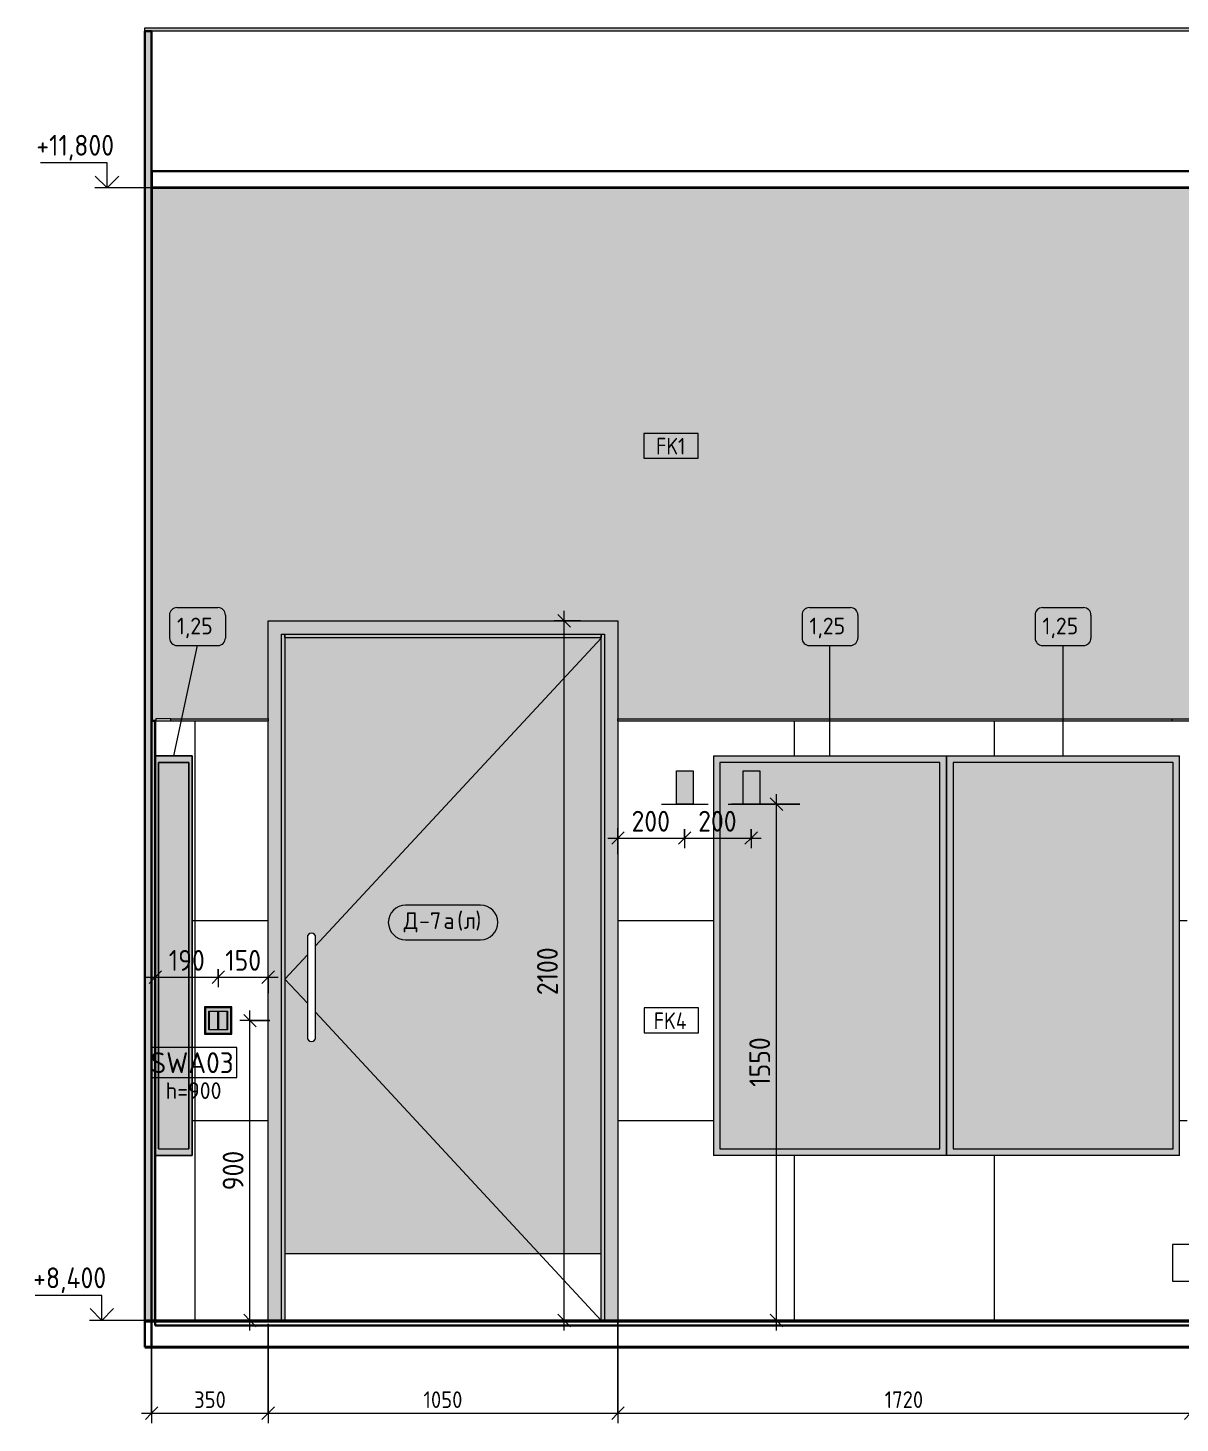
# Model space of a CAD drawing. Header units: millimetres. Extents: x 88919 to 135993, y -1987 to 12871.
# Drawn here: x 124142 to 127601, y 8092 to 12280 of the extents above; entities that cross this region are included whole.
import ezdxf

# ---------------------------------------------------------------- set-up
doc = ezdxf.new("R2010")
doc.units = ezdxf.units.MM
for name, color, linetype, lineweight in [('A-ANNO-DIMS', 7, 'Continuous', 9), ('A-ANNO-DIMS-25', 7, 'Continuous', 9), ('A-DOOR', 7, 'Continuous', 9), ('A-DOOR-FRAM-1', 7, 'Continuous', 9), ('A-DOOR-IDEN', 7, 'Continuous', 9), ('A-FLOR', 7, 'Continuous', 9), ('A-WALL-IDEN', 7, 'Continuous', 9), ('A-WALL-PATT', 7, 'Continuous', 9), ('E-ELEC-FIXT-IDEN', 7, 'Continuous', 9), ('G-ANNO-DIMS', 7, 'Continuous', 9), ('G-ANNO-DIMS-1', 7, 'Continuous', 20), ('I-FURN-IDEN', 7, 'Continuous', 9), ('I-WALL', 7, 'Continuous', 9), ('P-SANR-FIXT-IDEN', 7, 'Continuous', 9), ('Q-SPCQ', 7, 'Continuous', 9), ('Ограждение', 7, 'Continuous', 9), ('Поручни', 7, 'Continuous', 9), ('Электрические приборы', 7, 'Continuous', 9)]:
    doc.layers.add(name, color=color, linetype=linetype, lineweight=lineweight)
for name, color, linetype, lineweight, true_color in [('A-CLNG-FNSH-1', 7, 'Continuous', 30, 0x3c3c3c), ('A-FLOR-1', 7, 'Continuous', 9, 0x787878), ('A-FLOR-FNSH-1', 7, 'Continuous', 30, 0x3c3c3c), ('A-FLOR-FNSH-2', 7, 'Continuous', 40, 0x3c3c3c), ('A-WALL-4', 7, 'Continuous', 30, 0x3c3c3c), ('A-WALL-FNSH-2', 7, 'Continuous', 30, 0x3c3c3c), ('I-FURN-11', 7, 'Continuous', 9, 0x949494), ('I-FURN-14', 7, 'Continuous', 9, 0x606060), ('I-FURN-8', 7, 'Continuous', 9, 0xc0c0c0), ('I-WALL-1', 7, 'Continuous', 9, 0x787878), ('Q-SPCQ-1', 9, 'Continuous', 9, 0x808080), ('Q-SPCQ-2', 7, 'Continuous', 9, 0x7f7f7f), ('Q-SPCQ-3', 7, 'Continuous', 9, 0x676767)]:
    doc.layers.add(name, color=color, linetype=linetype, lineweight=lineweight, true_color=true_color)
doc.layers.add('I-FURN-12', color=7, linetype='Continuous', lineweight=9, true_color=0x303030, transparency=0.7)
doc.styles.add('GOST Common_5', font='GOST_Common.ttf', dxfattribs={"width": 0.9, "height": 50})
doc.styles.add('GOST Common_6', font='GOST_Common.ttf', dxfattribs={"height": 50})
doc.styles.add('GOST Common_7', font='GOST_Common.ttf', dxfattribs={"height": 62.5})
doc.styles.add('ISOCPEUR_2', font='isocpeur.ttf', dxfattribs={"width": 0.9, "height": 62.5})
doc.styles.add('ISOCPEUR_3', font='isocpeur.ttf', dxfattribs={"width": 0.9, "height": 50})
doc.dimstyles.new('ISO-2_0_0_9К_Средний_округл2', dxfattribs={"dimscale": 304.8, "dimtxt": 49.799059, "dimasz": 0.123031, "dimexe": 0.098425, "dimexo": 0, "dimgap": 0, "dimtad": 1, "dimdec": 0, "dimrnd": 10, "dimzin": 0, "dimdsep": 46, "dimtxsty": 'ISOCPEUR_3', "dimblk1": 'OBLIQUE', "dimblk2": 'OBLIQUE', "dimsah": 1, "dimcen": 0.09, "dimdle": 0.098425, "dimazin": 0, "dimtfac": 1, "dimtdec": 4, "dimtix": 1, "dimtmove": 0, "dimatfit": 3, "dimfxl": 1, "dimtvp": 1, "dimtolj": 1, "dimtzin": 0, "dimarcsym": 2})
doc.dimstyles.new('ISO-2_5_0_9К_БОЛЬШОЙ_1', dxfattribs={"dimscale": 304.8, "dimtxt": 62.248823, "dimasz": 0.123031, "dimexe": 0.098425, "dimexo": 0.246063, "dimgap": 0, "dimtad": 1, "dimdec": 0, "dimrnd": 10, "dimzin": 0, "dimdsep": 46, "dimtxsty": 'ISOCPEUR_2', "dimblk1": 'OBLIQUE', "dimblk2": 'OBLIQUE', "dimsah": 1, "dimcen": 0.09, "dimdle": 0.098425, "dimazin": 0, "dimtfac": 1, "dimtdec": 4, "dimtix": 1, "dimtmove": 0, "dimatfit": 3, "dimfxl": 1, "dimtvp": 1, "dimtolj": 1, "dimtzin": 0, "dimarcsym": 2})
pattern_1 = [(0, (225573.802, 0), (30.48, 7.62), [2.515, -20.345, 2.515, -20.345, -121.92]), (0, (225573.802, 0), (30.48, 7.62), [-45.72, 2.515, -43.205, 2.515, -20.345, -53.34]), (0, (225573.802, 0), (30.48, 7.62), [-114.3, 2.515, -12.725, 2.515, -35.585]), (120, (225585.232, 3.81), (-21.8391136, 22.5864543), [2.515, -20.345, 2.515, -20.345, -121.92]), (120, (225585.232, 3.81), (-21.8391136, 22.5864543), [-45.72, 2.515, -43.205, 2.515, -20.345, -53.34]), (120, (225585.232, 3.81), (-21.8391136, 22.5864543), [-114.3, 2.515, -12.725, 2.515, -35.585]), (240, (225589.042, 19.05), (-8.6408864, -30.2064543), [2.515, -20.345, 2.515, -20.345, -121.92]), (240, (225589.042, 19.05), (-8.6408864, -30.2064543), [-45.72, 2.515, -43.205, 2.515, -20.345, -53.34]), (240, (225589.042, 19.05), (-8.6408864, -30.2064543), [-114.3, 2.515, -12.725, 2.515, -35.585])]

# ---------------------------------------------------------------- blocks, each defined once
blk = doc.blocks.new('110_Дверь_СКБ_1Ст_Внутренняя1 - Д-7а_л__950x2100h_Туалет-32220591-Развертка 3_27-3')
at = {"layer": 'A-DOOR'}
h = blk.add_hatch(color=256, dxfattribs=at)
h.paths.add_polyline_path([(-100660, 8600), (-99710, 8600), (-99710, 10450), (-100660, 10450), (-100660, 8814.8)])
h.paths.add_polyline_path([(-100580, 9237.5), (-100583.2, 9237.9), (-100586.3, 9239.2), (-100588.8, 9241.2), (-100590.8, 9243.7), (-100592.1, 9246.8), (-100592.5, 9250), (-100592.5, 9550), (-100592.1, 9553.2), (-100590.8, 9556.2), (-100588.8, 9558.8), (-100586.3, 9560.8), (-100583.2, 9562.1), (-100580, 9562.5), (-100576.8, 9562.1), (-100573.8, 9560.8), (-100571.2, 9558.8), (-100569.2, 9556.2), (-100567.8, 9552.7), (-100567.5, 9550), (-100567.5, 9250), (-100567.9, 9246.8), (-100569.2, 9243.7), (-100571.2, 9241.2), (-100573.8, 9239.2), (-100576.8, 9237.9)])
at = {"layer": 'A-DOOR-FRAM-1'}
for points in [[(-99660, 8400), (-99660, 10500), (-100710, 10500), (-100710, 8400), (-100670, 8400), (-100670, 10460), (-99700, 10460), (-99700, 8400)], [(-100670, 8400), (-100660, 8400), (-100660, 10460), (-100670, 10460), (-100670, 8600)], [(-99814, 10450), (-99710, 10450), (-99710, 10460), (-100660, 10460), (-100660, 10450), (-99831, 10450)], [(-99700, 8400), (-99700, 10460), (-99710, 10460), (-99710, 8400)]]:
    blk.add_hatch(color=256, dxfattribs=at).paths.add_polyline_path(points)
at = {"layer": 'A-DOOR'}
for p, q in [((-99710, 10448.5), (-100567.5, 9524.7)), ((-100592.5, 9550), (-100592.5, 9250)), ((-100567.5, 9250), (-100567.5, 9550)), ((-100592.5, 9497.7), (-100660, 9425)), ((-100660, 9425), (-100592.5, 9352.2)), ((-100567.5, 9325.2), (-99710, 8400)), ((-99710, 8600), (-100660, 8600))]:
    blk.add_line(p, q, dxfattribs=at)
for centre, start, end in [((-100580, 9550), 0, 180), ((-100580, 9250), 180, 0)]:
    blk.add_arc(centre, 12.5, start, end, dxfattribs=at)
at = {"layer": 'A-DOOR-FRAM-1'}
for p, q in [((-100670, 8400), (-100670, 10460)), ((-100670, 10460), (-99700, 10460)), ((-100660, 10450), (-100660, 10460)), ((-100660, 10460), (-100660, 8400)), ((-100660, 10450), (-99710, 10450)), ((-99710, 10460), (-99710, 10450)), ((-99710, 8400), (-99710, 10460)), ((-99700, 10460), (-99700, 8400))]:
    blk.add_line(p, q, dxfattribs=at)
blk = doc.blocks.new('Вешалка - 1_25-26509708-Развертка 3_27-3')
at = {"layer": 'I-FURN-12'}
for points in [[(-98673.6, 8895), (-98673.6, 10095), (-98674, 10095), (-98674, 8895)], [(-98673.6, 8895), (-97974, 8895), (-97974, 10095), (-98673.6, 10095), (-98673.6, 9062.3)]]:
    blk.add_hatch(color=256, dxfattribs=at).paths.add_polyline_path(points)
at = {"layer": 'I-FURN-11'}
for p, q in [((-97993.6, 10075), (-98654.2, 10075)), ((-98654.2, 10075), (-98654.2, 8914.9)), ((-97993.6, 8914.9), (-97993.6, 10075)), ((-98654.2, 8914.9), (-97993.6, 8914.9))]:
    blk.add_line(p, q, dxfattribs=at)
at = {"layer": 'I-FURN-8'}
for p, q in [((-98674, 10095), (-97974, 10095)), ((-98674, 10095), (-98674, 8895)), ((-97974, 8895), (-97974, 10095)), ((-97974, 8895), (-98674, 8895))]:
    blk.add_line(p, q, dxfattribs=at)
blk = doc.blocks.new('Вешалка - 1_25-V31-Развертка 3_27-3')
at = {"layer": 'I-FURN-12'}
h = blk.add_hatch(color=256, dxfattribs=at)
h.paths.add_polyline_path([(-99373.6, 8895), (-98674, 8895), (-98674, 10095), (-99373.6, 10095), (-99373.6, 9309.9)])
h.paths.add_polyline_path([(-99284.5, 9950), (-99284.5, 10050), (-99234.5, 10050), (-99234.5, 9950)])
blk.add_hatch(color=256, dxfattribs=at).paths.add_polyline_path([(-99234.5, 9950), (-99234.5, 10050), (-99284.5, 10050), (-99284.5, 9950)])
at = {"layer": 'I-FURN-11'}
for p, q in [((-98693.3, 10075), (-99353.8, 10075)), ((-99353.8, 10075), (-99353.8, 8914.9)), ((-98693.3, 8914.9), (-98693.3, 10075)), ((-99353.8, 8914.9), (-98693.3, 8914.9))]:
    blk.add_line(p, q, dxfattribs=at)
at = {"layer": 'I-FURN-8'}
for p, q in [((-99373.6, 10095), (-98673.6, 10095)), ((-99373.6, 10095), (-99373.6, 8895)), ((-98673.6, 8895), (-98673.6, 10095)), ((-98673.6, 8895), (-99373.6, 8895))]:
    blk.add_line(p, q, dxfattribs=at)
blk = doc.blocks.new('Вешалка - 1_25-V32-Развертка 3_27-3')
at = {"layer": 'I-FURN-11'}
for p, q in [((-100938, 10095), (-101048, 10095)), ((-101048, 8895), (-101048, 10095)), ((-100938, 8895), (-100938, 10095)), ((-100948.6, 10075), (-101039, 10075)), ((-101039, 10075), (-100948.6, 10075)), ((-101039, 8914.9), (-101039, 10075)), ((-101039, 10075), (-101039, 8914.9)), ((-100948.6, 8914.9), (-100948.6, 10075)), ((-100948.6, 10075), (-100948.6, 8914.9)), ((-101048, 8895), (-100938, 8895)), ((-101039, 8914.9), (-100948.6, 8914.9)), ((-101039, 8914.9), (-100948.6, 8914.9))]:
    blk.add_line(p, q, dxfattribs=at)
at = {"layer": 'I-FURN-8'}
for p, q in [((-101048, 10095), (-100938, 10095)), ((-101048, 8895), (-101048, 10095)), ((-100938, 10095), (-100938, 8895)), ((-100938, 8895), (-101048, 8895))]:
    blk.add_line(p, q, dxfattribs=at)
blk = doc.blocks.new('Вешалка - 1_25-V33-Развертка 3_27-3')
at = {"layer": 'I-FURN-12'}
h = blk.add_hatch(color=256, dxfattribs=at)
h.paths.add_polyline_path([(-100938, 8895), (-100938, 10095), (-101048, 10095), (-101048, 8895), (-100948.6, 8895)])
h.paths.add_polyline_path([(-101039, 8914.9), (-101039, 10075), (-100948.6, 10075), (-100948.6, 8914.9), (-100989.3, 8914.9)])
blk.add_hatch(color=256, dxfattribs=at).paths.add_polyline_path([(-100952, 8914.9), (-100948.6, 8914.9), (-100948.6, 10075), (-101039, 10075), (-101039, 8914.9), (-100974.2, 8914.9)])
at = {"layer": 'I-FURN-11'}
for p, q in [((-101048, 10095), (-100938, 10095)), ((-101048, 8895), (-101048, 10095)), ((-100938, 10095), (-100938, 8895)), ((-100938, 8895), (-101048, 8895))]:
    blk.add_line(p, q, dxfattribs=at)
at = {"layer": 'I-FURN-14'}
for p, q in [((-100948.6, 10075), (-101039, 10075)), ((-101039, 10075), (-100948.6, 10075)), ((-101039, 8914.9), (-101039, 10075)), ((-101039, 10075), (-101039, 8914.9)), ((-100948.6, 8914.9), (-100948.6, 10075)), ((-100948.6, 10075), (-100948.6, 8914.9)), ((-101039, 8914.9), (-100948.6, 8914.9)), ((-101039, 8914.9), (-100948.6, 8914.9))]:
    blk.add_line(p, q, dxfattribs=at)
blk = doc.blocks.new('Проводная влагозащищенная кнопка вызова - Вызывная панель экстренной видеосвязи 2-29717937-Развертка 3_27-3')
at = {"layer": 'Q-SPCQ-2'}
blk.add_hatch(color=256, dxfattribs=at).paths.add_polyline_path([(-99440.2, 9950), (-99434.5, 9950), (-99434.5, 10050), (-99484.5, 10050), (-99484.5, 9950)])
at = {"layer": 'Q-SPCQ'}
for p, q in [((-99529.5, 9950), (-99389.5, 9950)), ((-99529.5, 9950), (-99389.5, 9950)), ((-99439.1, 9950), (-99479.1, 9950)), ((-99439.1, 9950), (-99479.1, 9950))]:
    blk.add_line(p, q, dxfattribs=at)
at = {"layer": 'Q-SPCQ-1'}
for p, q in [((-99484.5, 10050), (-99434.5, 10050)), ((-99484.5, 9950), (-99484.5, 10050)), ((-99434.5, 10050), (-99434.5, 9950)), ((-99434.5, 9950), (-99484.5, 9950))]:
    blk.add_line(p, q, dxfattribs=at)
blk = doc.blocks.new('Вызывная панель экстренной видеосвязи1 - Вызывная панель экстренной видеосвязи 2-29717696-Развертка 3_27-3')
at = {"layer": 'Q-SPCQ'}
for p, q in [((-99329.5, 9950), (-99189.5, 9950)), ((-99329.5, 9950), (-99189.5, 9950)), ((-99199.5, 9950), (-99319.5, 9950)), ((-99199.5, 9950), (-99319.5, 9950)), ((-99199.5, 9950), (-99319.5, 9950)), ((-99239.5, 9950), (-99279.5, 9950)), ((-99239.5, 9950), (-99279.5, 9950))]:
    blk.add_line(p, q, dxfattribs=at)
at = {"layer": 'Q-SPCQ-3'}
for p, q in [((-99284.5, 10050), (-99234.5, 10050)), ((-99284.5, 9950), (-99284.5, 10050)), ((-99234.5, 10050), (-99234.5, 9950)), ((-99234.5, 9950), (-99284.5, 9950))]:
    blk.add_line(p, q, dxfattribs=at)
blk = doc.blocks.new('Switch1 - Svitch х2-27451159-Развертка 3_27-3')
at = {"layer": 'Электрические приборы'}
h = blk.add_hatch(color=256, dxfattribs=at)
h.paths.add_polyline_path([(-100861, 9259), (-100819, 9259), (-100819, 9341), (-100901, 9341), (-100901, 9259), (-100887, 9259)])
h.paths.add_polyline_path([(-100898, 9260), (-100900, 9260), (-100900, 9340), (-100820, 9340), (-100820, 9260), (-100888, 9260)])
blk.add_hatch(color=256, dxfattribs=at).paths.add_polyline_path([(-100888, 9262), (-100822, 9262), (-100832, 9272), (-100888, 9272), (-100888, 9328), (-100832, 9328), (-100822, 9338), (-100898, 9338), (-100898, 9262)])
h = blk.add_hatch(color=256, dxfattribs=at)
h.paths.add_polyline_path([(-100822, 9262), (-100822, 9338), (-100832, 9328), (-100832, 9272)])
h.paths.add_polyline_path([(-100884.6, 9273), (-100833, 9273), (-100833, 9327), (-100887, 9327), (-100887, 9273)])
for p, q in [((-100819, 9341), (-100901, 9341)), ((-100901, 9341), (-100901, 9259)), ((-100819, 9259), (-100819, 9341)), ((-100900, 9260), (-100900, 9340)), ((-100900, 9340), (-100820, 9340)), ((-100822, 9338), (-100898, 9338)), ((-100898, 9338), (-100898, 9262)), ((-100822, 9338), (-100898, 9338)), ((-100898, 9338), (-100898, 9262)), ((-100888, 9272), (-100888, 9328)), ((-100888, 9328), (-100832, 9328)), ((-100888, 9272), (-100888, 9328)), ((-100888, 9328), (-100832, 9328)), ((-100861, 9327), (-100887, 9327)), ((-100887, 9327), (-100887, 9273)), ((-100833, 9327), (-100887, 9327)), ((-100887, 9327), (-100887, 9273)), ((-100861, 9273), (-100861, 9327)), ((-100859, 9327), (-100859, 9273)), ((-100833, 9327), (-100859, 9327)), ((-100833, 9273), (-100833, 9327)), ((-100833, 9273), (-100833, 9327)), ((-100832, 9328), (-100832, 9272)), ((-100832, 9328), (-100832, 9272)), ((-100822, 9262), (-100822, 9338)), ((-100822, 9262), (-100822, 9338)), ((-100820, 9340), (-100820, 9260)), ((-100901, 9259), (-100819, 9259)), ((-100820, 9260), (-100900, 9260)), ((-100898, 9262), (-100822, 9262)), ((-100898, 9262), (-100822, 9262)), ((-100832, 9272), (-100888, 9272)), ((-100832, 9272), (-100888, 9272)), ((-100887, 9273), (-100861, 9273)), ((-100887, 9273), (-100833, 9273)), ((-100859, 9273), (-100833, 9273))]:
    blk.add_line(p, q, dxfattribs=at)
blk = doc.blocks.new('Ограждение - Ограждение-30308776-Развертка 3_27-3')
at = {"layer": 'Ограждение'}
for points in [[(-100762.9, 10200), (-100710, 10200), (-100710, 10206), (-101002.5, 10206), (-101002.5, 10200), (-100838.6, 10200)], [(-99411.4, 10200), (-97997.5, 10200), (-97997.5, 10206), (-99660, 10206), (-99660, 10200), (-99414.3, 10200)], [(-96159.8, 10200), (-95417.5, 10200), (-95417.5, 10206), (-97997.5, 10206), (-97997.5, 10200), (-96203.3, 10200)], [(-95339.7, 10200), (-94597.5, 10200), (-94597.5, 10206), (-95417.5, 10206), (-95417.5, 10200), (-95340, 10200)]]:
    blk.add_hatch(color=256, dxfattribs=at).paths.add_polyline_path(points)
at = {"layer": 'Поручни'}
for p, q in [((-101002.5, 10206), (-101047.5, 10206)), ((-101047.5, 10206), (-101047.5, 10200)), ((-101047.5, 10200), (-101002.5, 10200)), ((-101002.5, 10200), (-101002.5, 10206)), ((-101002.5, 10206), (-100710, 10206)), ((-101002.5, 10200), (-100710, 10200)), ((-100710, 10206), (-100710, 10200)), ((-99660, 10206), (-97997.5, 10206)), ((-99660, 10200), (-99660, 10206)), ((-99660, 10200), (-97997.5, 10200)), ((-97997.5, 10206), (-95417.5, 10206)), ((-97997.5, 10206), (-97997.5, 10200)), ((-97997.5, 10200), (-95417.5, 10200)), ((-95417.5, 10206), (-94597.5, 10206)), ((-95417.5, 10206), (-95417.5, 10200)), ((-95417.5, 10200), (-94597.5, 10200)), ((-94552.5, 10206), (-94597.5, 10206)), ((-94597.5, 10206), (-94597.5, 10200)), ((-94597.5, 10200), (-94552.5, 10200)), ((-94552.5, 10200), (-94552.5, 10206))]:
    blk.add_line(p, q, dxfattribs=at)
blk = doc.blocks.new('Высотные отметки - Стрелка_Верх-17668718-Развертка 3_27-3')
at = {"layer": 'G-ANNO-DIMS'}
for p, q in [((-101193.7, 11875), (-101393.7, 11875)), ((-101193.7, 11800), (-101193.7, 11875)), ((-101155.8, 11800), (-101230.8, 11800))]:
    blk.add_line(p, q, dxfattribs=at)
at = {"layer": 'G-ANNO-DIMS-1'}
for q in [(-101229, 11835.4), (-101158.3, 11835.4)]:
    blk.add_line((-101193.7, 11800), q, dxfattribs=at)
blk = doc.blocks.new('DIMBLOCK33-Развертка 3_27-3')
at = {"layer": 'A-ANNO-DIMS-25'}
for p, q in [((124513.8, 10200), (124513.8, 8091.8)), ((124513.8, 8121.8), (124513.8, 10200)), ((124863.8, 8390), (124863.8, 8091.8)), ((124863.8, 8121.8), (124863.8, 8390)), ((124483.8, 8121.8), (124863.8, 8121.8))]:
    blk.add_line(p, q, dxfattribs=at)
at = {"layer": 'A-ANNO-DIMS-25', "lineweight": 20}
for p, q in [((124513.8, 8121.8), (124532.6, 8140.5)), ((124863.8, 8121.8), (124882.6, 8140.5)), ((124513.8, 8121.8), (124495.1, 8103)), ((124863.8, 8121.8), (124845.1, 8103))]:
    blk.add_line(p, q, dxfattribs=at)
at = {"layer": 'A-ANNO-DIMS-25', "color": 0, "insert": (124641.4, 8187.1), "char_height": 50, "width": 113.772, "attachment_point": 1, "line_spacing_factor": 1.149209, "style": 'ISOCPEUR_3'}
blk.add_mtext('350', dxfattribs=at)
blk = doc.blocks.new('_Oblique')
at = {"color": 0, "linetype": 'ByBlock', "lineweight": -2}
blk.add_line((-0.5, -0.5), (0.5, 0.5), dxfattribs=at)
blk = doc.blocks.new('DIMBLOCK34-Развертка 3_27-3')
at = {"layer": 'A-ANNO-DIMS-25'}
for p, q in [((124863.8, 8390), (124863.8, 8091.8)), ((124863.8, 8121.8), (124863.8, 8390)), ((125913.8, 8400), (125913.8, 8091.8)), ((125913.8, 8121.8), (125913.8, 8400)), ((124863.8, 8121.8), (125913.8, 8121.8))]:
    blk.add_line(p, q, dxfattribs=at)
at = {"layer": 'A-ANNO-DIMS-25', "lineweight": 20}
for p, q in [((124863.8, 8121.8), (124882.6, 8140.5)), ((125913.8, 8121.8), (125932.6, 8140.5)), ((124863.8, 8121.8), (124845.1, 8103)), ((125913.8, 8121.8), (125895.1, 8103))]:
    blk.add_line(p, q, dxfattribs=at)
at = {"layer": 'A-ANNO-DIMS-25', "color": 0, "insert": (125329.9, 8187.1), "char_height": 50, "width": 141.353, "attachment_point": 1, "line_spacing_factor": 1.149209, "style": 'ISOCPEUR_3'}
blk.add_mtext('1050', dxfattribs=at)
blk = doc.blocks.new('DIMBLOCK35-Развертка 3_27-3')
at = {"layer": 'A-ANNO-DIMS-25'}
for p, q in [((127632.8, 10200), (127632.8, 8091.8)), ((127632.8, 8121.8), (127632.8, 10200)), ((125913.8, 8400), (125913.8, 8091.8)), ((125913.8, 8121.8), (125913.8, 8400)), ((125913.8, 8121.8), (127632.8, 8121.8))]:
    blk.add_line(p, q, dxfattribs=at)
at = {"layer": 'A-ANNO-DIMS-25', "lineweight": 20}
for p, q in [((125913.8, 8121.8), (125932.6, 8140.5)), ((127632.8, 8121.8), (127651.6, 8140.5)), ((125913.8, 8121.8), (125895.1, 8103)), ((127632.8, 8121.8), (127614.1, 8103))]:
    blk.add_line(p, q, dxfattribs=at)
at = {"layer": 'A-ANNO-DIMS-25', "color": 0, "insert": (126714.4, 8187.1), "char_height": 50, "width": 141.353, "attachment_point": 1, "line_spacing_factor": 1.149209, "style": 'ISOCPEUR_3'}
blk.add_mtext('1720', dxfattribs=at)
blk = doc.blocks.new('DIMBLOCK38-Развертка 3_27-3')
at = {"layer": 'A-ANNO-DIMS-25'}
for p, q in [((124868.8, 9300), (124779, 9300)), ((124809, 8370), (124809, 9330)), ((124809, 9300), (124868.8, 9300)), ((124857.4, 8400), (124779, 8400)), ((124809, 8400), (124857.4, 8400))]:
    blk.add_line(p, q, dxfattribs=at)
at = {"layer": 'A-ANNO-DIMS-25', "lineweight": 20}
for p, q in [((124809, 9300), (124790.2, 9318.8)), ((124809, 9300), (124827.7, 9281.2)), ((124809, 8400), (124790.2, 8418.7)), ((124809, 8400), (124827.7, 8381.2))]:
    blk.add_line(p, q, dxfattribs=at)
at = {"layer": 'A-ANNO-DIMS-25', "color": 0, "insert": (124727.3, 8790.7), "char_height": 62.5, "width": 142.215, "attachment_point": 1, "rotation": 90, "line_spacing_factor": 1.149209, "style": 'ISOCPEUR_2'}
blk.add_mtext('900', dxfattribs=at)
blk = doc.blocks.new('DIMBLOCK39-Развертка 3_27-3')
at = {"layer": 'A-ANNO-DIMS-25'}
for p, q in [((124494.8, 9430.6), (124713.8, 9430.6)), ((124524.8, 9382.1), (124524.8, 9460.6)), ((124524.8, 9430.6), (124524.8, 9382.1)), ((124713.8, 9455), (124713.8, 9400.6)), ((124713.8, 9430.6), (124713.8, 9455))]:
    blk.add_line(p, q, dxfattribs=at)
at = {"layer": 'A-ANNO-DIMS-25', "lineweight": 20}
for p, q in [((124524.8, 9430.6), (124506.1, 9411.8)), ((124524.8, 9430.6), (124543.6, 9449.3)), ((124713.8, 9430.6), (124695.1, 9411.8)), ((124713.8, 9430.6), (124732.6, 9449.3))]:
    blk.add_line(p, q, dxfattribs=at)
at = {"layer": 'A-ANNO-DIMS-25', "color": 0, "insert": (124565.4, 9512.2), "char_height": 62.5, "width": 129.286, "attachment_point": 1, "line_spacing_factor": 1.149209, "style": 'ISOCPEUR_2'}
blk.add_mtext('190', dxfattribs=at)
blk = doc.blocks.new('DIMBLOCK40-Развертка 3_27-3')
at = {"layer": 'A-ANNO-DIMS-25', "lineweight": 20}
for p, q in [((124713.8, 9430.6), (124695.1, 9411.8)), ((124713.8, 9430.6), (124732.6, 9449.3)), ((124863.8, 9430.6), (124845.1, 9411.8)), ((124863.8, 9430.6), (124882.6, 9449.3))]:
    blk.add_line(p, q, dxfattribs=at)
at = {"layer": 'A-ANNO-DIMS-25'}
for p, q in [((124713.8, 9455), (124713.8, 9400.6)), ((124713.8, 9430.6), (124713.8, 9455)), ((124713.8, 9430.6), (124893.8, 9430.6)), ((124863.8, 9382.1), (124863.8, 9460.6)), ((124863.8, 9430.6), (124863.8, 9382.1))]:
    blk.add_line(p, q, dxfattribs=at)
at = {"layer": 'A-ANNO-DIMS-25', "color": 0, "insert": (124734.9, 9512.2), "char_height": 62.5, "width": 129.286, "attachment_point": 1, "line_spacing_factor": 1.149209, "style": 'ISOCPEUR_2'}
blk.add_mtext('150', dxfattribs=at)
blk = doc.blocks.new('DIMBLOCK41-Развертка 3_27-3')
at = {"layer": 'A-ANNO-DIMS-25', "lineweight": 20}
for p, q in [((125752.5, 10500), (125733.7, 10518.8)), ((125752.5, 10500), (125771.2, 10481.2)), ((125752.5, 8400), (125733.7, 8418.7)), ((125752.5, 8400), (125771.2, 8381.2))]:
    blk.add_line(p, q, dxfattribs=at)
at = {"layer": 'A-ANNO-DIMS-25'}
for p, q in [((125752.5, 8370), (125752.5, 10530)), ((125801, 10500), (125722.5, 10500)), ((125752.5, 10500), (125801, 10500)), ((125801, 8400), (125722.5, 8400)), ((125752.5, 8400), (125801, 8400))]:
    blk.add_line(p, q, dxfattribs=at)
at = {"layer": 'A-ANNO-DIMS-25', "color": 0, "insert": (125670.8, 9376.4), "char_height": 62.5, "width": 176.691, "attachment_point": 1, "rotation": 90, "line_spacing_factor": 1.149209, "style": 'ISOCPEUR_2'}
blk.add_mtext('2100', dxfattribs=at)
blk = doc.blocks.new('DIMBLOCK42-Развертка 3_27-3')
at = {"layer": 'A-ANNO-DIMS-25'}
for p, q in [((125883.8, 9848.2), (126113.8, 9848.2)), ((125913.8, 9799.8), (125913.8, 9878.2)), ((125913.8, 9848.2), (125913.8, 9799.8)), ((126113.8, 9875), (126113.8, 9818.2)), ((126113.8, 9848.2), (126113.8, 9875))]:
    blk.add_line(p, q, dxfattribs=at)
at = {"layer": 'A-ANNO-DIMS-25', "lineweight": 20}
for p, q in [((125913.8, 9848.2), (125895.1, 9829.5)), ((125913.8, 9848.2), (125932.6, 9867)), ((126113.8, 9848.2), (126095.1, 9829.5)), ((126113.8, 9848.2), (126132.6, 9867))]:
    blk.add_line(p, q, dxfattribs=at)
at = {"layer": 'A-ANNO-DIMS-25', "color": 0, "insert": (125954.5, 9929.9), "char_height": 62.5, "width": 142.215, "attachment_point": 1, "line_spacing_factor": 1.149209, "style": 'ISOCPEUR_2'}
blk.add_mtext('200', dxfattribs=at)
blk = doc.blocks.new('DIMBLOCK43-Развертка 3_27-3')
at = {"layer": 'A-ANNO-DIMS-25', "lineweight": 20}
for p, q in [((126113.8, 9848.2), (126095.1, 9829.5)), ((126113.8, 9848.2), (126132.6, 9867)), ((126313.8, 9848.2), (126295.1, 9829.5)), ((126313.8, 9848.2), (126332.6, 9867))]:
    blk.add_line(p, q, dxfattribs=at)
at = {"layer": 'A-ANNO-DIMS-25'}
for p, q in [((126113.8, 9875), (126113.8, 9818.2)), ((126113.8, 9848.2), (126113.8, 9875)), ((126113.8, 9848.2), (126343.8, 9848.2)), ((126313.8, 9875), (126313.8, 9818.2)), ((126313.8, 9848.2), (126313.8, 9875))]:
    blk.add_line(p, q, dxfattribs=at)
at = {"layer": 'A-ANNO-DIMS-25', "color": 0, "insert": (126154.5, 9929.9), "char_height": 62.5, "width": 142.215, "attachment_point": 1, "line_spacing_factor": 1.149209, "style": 'ISOCPEUR_2'}
blk.add_mtext('200', dxfattribs=at)
blk = doc.blocks.new('DIMBLOCK44-Развертка 3_27-3')
at = {"layer": 'A-ANNO-DIMS-25', "lineweight": 20}
for p, q in [((126389.7, 9950), (126371, 9968.8)), ((126389.7, 9950), (126408.5, 9931.2)), ((126389.7, 8400), (126371, 8418.7)), ((126389.7, 8400), (126408.5, 8381.2))]:
    blk.add_line(p, q, dxfattribs=at)
at = {"layer": 'A-ANNO-DIMS-25'}
for p, q in [((126389.7, 8370), (126389.7, 9980)), ((126459.3, 9950), (126359.7, 9950)), ((126389.7, 9950), (126459.3, 9950)), ((126438.2, 8400), (126359.7, 8400)), ((126389.7, 8400), (126438.2, 8400))]:
    blk.add_line(p, q, dxfattribs=at)
at = {"layer": 'A-ANNO-DIMS-25', "color": 0, "insert": (126308.1, 9101.4), "char_height": 62.5, "width": 176.691, "attachment_point": 1, "rotation": 90, "line_spacing_factor": 1.149209, "style": 'ISOCPEUR_2'}
blk.add_mtext('1550', dxfattribs=at)
blk = doc.blocks.new('М_двери - Типоразмер_рамка-25223575-Развертка 3_27-3')
at = {"layer": 'A-DOOR-IDEN'}
for p, q in [((-100072.6, 9647), (-100297.4, 9647)), ((-100297.4, 9543), (-100072.6, 9543))]:
    blk.add_line(p, q, dxfattribs=at)
for centre, start, end in [((-100297.4, 9595), 90, 270), ((-100072.6, 9595), 270, 90)]:
    blk.add_arc(centre, 52, start, end, dxfattribs=at)
blk = doc.blocks.new('М_стена_0001 - Типоразмер_без рамки-25382661-Развертка 3_27-3')
at = {"layer": 'A-WALL-IDEN'}
for p, q in [((-94771.5, 9902.2), (-94934.7, 9902.2)), ((-94934.7, 9902.2), (-94934.7, 9827.2)), ((-94771.5, 9827.2), (-94771.5, 9902.2)), ((-94934.7, 9827.2), (-94771.5, 9827.2))]:
    blk.add_line(p, q, dxfattribs=at)
blk = doc.blocks.new('М_силовых электроприборов_РАЗВЕРТКИ - Типоразмер_примечание-27444908-Развертка 3_27-3')
at = {"layer": 'E-ELEC-FIXT-IDEN'}
for p, q in [((-100803.8, 9219.6), (-101062.1, 9219.6)), ((-101062.1, 9219.6), (-101062.1, 9129.6)), ((-100803.8, 9129.6), (-100803.8, 9219.6)), ((-101062.1, 9129.6), (-100803.8, 9129.6))]:
    blk.add_line(p, q, dxfattribs=at)
blk = doc.blocks.new('Марка_Мебель - В прямоуг_Balcon_Марка-25523697-Развертка 3_27-3')
at = {"layer": 'I-FURN-IDEN'}
for p, q in [((-99107.5, 10517.3), (-99107.5, 10448.3)), ((-99085, 10539.8), (-98962.2, 10539.8)), ((-98939.7, 10517.3), (-98939.7, 10448.5)), ((-99085.1, 10426), (-98962.2, 10426))]:
    blk.add_line(p, q, dxfattribs=at)
for centre, radius, start, end in [((-99085, 10517.3), 22.5, 90, 180), ((-98962.2, 10517.3), 22.5, 0, 90), ((-99085.1, 10448.3), 22.3, 180, 270), ((-98962.2, 10448.5), 22.5, 270, 0)]:
    blk.add_arc(centre, radius, start, end, dxfattribs=at)
blk = doc.blocks.new('М_сантехническая_рамка1 - В рамке-30590747-Развертка 3_27-3')
at = {"layer": 'P-SANR-FIXT-IDEN'}
for p, q in [((-94711.4, 9376), (-94934.7, 9376)), ((-94934.7, 9376), (-94934.7, 9265.6)), ((-94711.4, 9265.6), (-94711.4, 9376)), ((-94934.7, 9265.6), (-94711.4, 9265.6))]:
    blk.add_line(p, q, dxfattribs=at)

msp = doc.modelspace()

# ---------------------------------------------------------------- hatches: boundary and pattern name
at = {"layer": 'A-FLOR-1'}
h = msp.add_hatch(dxfattribs=at)
h.set_pattern_fill('FP_21', color=256, style=0, pattern_type=2)
h.set_pattern_definition([(45, (225573.802, 0), (-14.25598, 14.25598), []), (45, (225588.058, 0), (-14.25598, 14.25598), [25.202, -5.04, 0.8382, -4.202])])
h.paths.add_polyline_path([(128388.9, 8319.7), (131054.2, 8319.7), (131054.2, 8320), (124493.4, 8320), (124493.4, 8319.7), (128183.8, 8319.7)])
at = {"layer": 'A-WALL-PATT'}
msp.add_hatch(color=256, dxfattribs=at).paths.add_polyline_path([(124524.8, 10200), (124526.3, 10200), (124526.3, 10206), (124863.8, 10206), (124863.8, 10500), (125913.8, 10500), (125913.8, 10206), (127632.8, 10206), (127632.8, 11800), (124514.8, 11800), (124514.8, 10200)])
h = msp.add_hatch(dxfattribs=at)
h.set_pattern_fill('FP_25', color=256, style=0, pattern_type=2)
h.set_pattern_definition([(90, (127643.8, 8400), (-600, 4e-14), []), (180, (127643.8, 8400), (-7e-14, -600), [])])
h.paths.add_polyline_path([(124863.8, 8400), (124863.8, 10200), (124524.8, 10200), (124524.8, 8400)])
h.paths.add_polyline_path([(126953.7, 8400), (127622.8, 8400), (127622.8, 10200), (125913.8, 10200), (125913.8, 8400), (126851.2, 8400)])
h.paths.add_polyline_path([(126594.9, 8895), (126200.2, 8895), (126200.2, 10095), (127599.8, 10095), (127599.8, 8895), (126620.5, 8895)])
h.paths.add_polyline_path([(124581, 8895), (124525.8, 8895), (124525.8, 10095), (124635.8, 10095), (124635.8, 8895), (124596.3, 8895)])
h.paths.add_polyline_path([(124685.8, 9259), (124672.8, 9259), (124672.8, 9341), (124754.8, 9341), (124754.8, 9259), (124686.6, 9259)])
h.paths.add_polyline_path([(124714.8, 9260), (124753.8, 9260), (124753.8, 9340), (124673.8, 9340), (124673.8, 9260), (124712.8, 9260)])
h.paths.add_polyline_path([(124685.8, 9262), (124675.8, 9262), (124675.8, 9338), (124751.8, 9338), (124751.8, 9262), (124686.8, 9262)])
h.paths.add_polyline_path([(124686.8, 9272), (124741.8, 9272), (124741.8, 9328), (124685.8, 9328), (124685.8, 9272)])
h.paths.add_polyline_path([(124686.8, 9273), (124686.8, 9327), (124740.8, 9327), (124740.8, 9273), (124689.2, 9273)])
h.paths.add_polyline_path([(126089.3, 9950), (126089.3, 10050), (126139.3, 10050), (126139.3, 9950), (126133.6, 9950)])
at = {"layer": 'I-WALL'}
msp.add_hatch(color=256, dxfattribs=at).paths.add_polyline_path([(126133.6, 12270), (127653.8, 12270), (127653.8, 12280), (124493.8, 12280), (124493.8, 12270), (125913.8, 12270)])
at = {"layer": 'I-WALL-1'}
h = msp.add_hatch(dxfattribs=at)
h.set_pattern_fill('FP_22', color=256, style=0, pattern_type=2)
h.set_pattern_definition(pattern_1)
h.paths.add_polyline_path([(124513.8, 8400), (124513.8, 12270), (124493.8, 12270), (124493.8, 8400)])
msp.add_hatch(color=256, dxfattribs=at).paths.add_polyline_path([(124524.8, 8400), (124524.8, 10200), (124513.8, 10200), (124513.8, 8400)])
h = msp.add_hatch(dxfattribs=at)
h.set_pattern_fill('FP_22', color=256, style=0, pattern_type=2)
h.set_pattern_definition(pattern_1)
h.paths.add_polyline_path([(124513.8, 8395), (124513.8, 8400), (124493.8, 8400), (124493.8, 8395), (124513, 8395)])

# ---------------------------------------------------------------- linework, layer by layer
at = {"layer": 'A-CLNG-FNSH-1'}
for p, q in [((131032.8, 11850), (124514.8, 11850)), ((124514.8, 11850), (124514.8, 11800)), ((131032.8, 11801), (124514.8, 11801)), ((124514.8, 11800), (131032.8, 11800))]:
    msp.add_line(p, q, dxfattribs=at)
at = {"layer": 'A-FLOR'}
for p, q in [((124493.4, 12280), (131054.2, 12280)), ((130632.5, 8395), (124493.4, 8395)), ((124493.4, 8320), (124493.4, 8320))]:
    msp.add_line(p, q, dxfattribs=at)
at = {"layer": 'A-FLOR-FNSH-1'}
for p, q in [((130613.8, 8400), (124524.8, 8400)), ((124524.8, 8400), (124524.8, 8385)), ((124524.8, 8385), (130669.8, 8385))]:
    msp.add_line(p, q, dxfattribs=at)
at = {"layer": 'A-FLOR-FNSH-2'}
msp.add_line((131054.2, 8320), (124493.4, 8320), dxfattribs=at)
at = {"layer": 'A-WALL-4'}
for p, q in [((124493.8, 12270), (124493.8, 8319.7)), ((124513.8, 12270), (124493.8, 12270)), ((124513.8, 8319.7), (124513.8, 12270)), ((124513.8, 8400), (124493.8, 8400))]:
    msp.add_line(p, q, dxfattribs=at)
at = {"layer": 'A-WALL-FNSH-2'}
for p, q in [((124514.8, 11850), (124513.8, 11850)), ((124514.8, 10200), (124514.8, 11800)), ((124524.8, 10200), (124513.8, 10200)), ((124524.8, 8400), (124524.8, 10200)), ((124513.8, 8400), (124524.8, 8400))]:
    msp.add_line(p, q, dxfattribs=at)
at = {"layer": 'G-ANNO-DIMS'}
for p, q in [((124594, 11800), (124380.1, 11800)), ((124603.6, 8400), (124364.5, 8400))]:
    msp.add_line(p, q, dxfattribs=at)
at = {"layer": 'I-FURN-IDEN'}
for p, q in [((124580.8, 10095), (124651.4, 10426)), ((126550.2, 10095), (126550.2, 10426)), ((127249.8, 10095), (127249.8, 10426))]:
    msp.add_line(p, q, dxfattribs=at)
at = {"layer": 'I-WALL'}
for p, q in [((124493.8, 12270), (124493.8, 12280.3)), ((131033.8, 12270), (124513.8, 12270)), ((124863.8, 10206), (124863.8, 10500)), ((124863.8, 10500), (125913.8, 10500)), ((125913.8, 10500), (125913.8, 10206)), ((124526.3, 10200), (124524.8, 10200)), ((124863.8, 8400), (124863.8, 10200)), ((125913.8, 10200), (125913.8, 8400))]:
    msp.add_line(p, q, dxfattribs=at)

# ---------------------------------------------------------------- block references
at = {"layer": 'A-DOOR'}
msp.add_blockref('110_Дверь_СКБ_1Ст_Внутренняя1 - Д-7а_л__950x2100h_Туалет-32220591-Развертка 3_27-3', (225573.8, 0), dxfattribs=at)
at = {"layer": 'A-DOOR-IDEN'}
msp.add_blockref('М_двери - Типоразмер_рамка-25223575-Развертка 3_27-3', (225573.8, 0), dxfattribs=at)
at = {"layer": 'A-WALL-IDEN'}
for p in [(220926.2, 1160.9), (220926.7, -564.1)]:
    msp.add_blockref('М_стена_0001 - Типоразмер_без рамки-25382661-Развертка 3_27-3', p, dxfattribs=at)
at = {"layer": 'E-ELEC-FIXT-IDEN'}
msp.add_blockref('М_силовых электроприборов_РАЗВЕРТКИ - Типоразмер_примечание-27444908-Развертка 3_27-3', (225573.8, 0), dxfattribs=at)
at = {"layer": 'G-ANNO-DIMS'}
for p in [(225573.8, 0), (225558.2, -3400)]:
    msp.add_blockref('Высотные отметки - Стрелка_Верх-17668718-Развертка 3_27-3', p, dxfattribs=at)
at = {"layer": 'I-FURN-11'}
for name in ['Вешалка - 1_25-V32-Развертка 3_27-3', 'Вешалка - 1_25-V31-Развертка 3_27-3', 'Вешалка - 1_25-26509708-Развертка 3_27-3']:
    msp.add_blockref(name, (225573.8, 0), dxfattribs=at)
at = {"layer": 'I-FURN-14'}
msp.add_blockref('Вешалка - 1_25-V33-Развертка 3_27-3', (225573.8, 0), dxfattribs=at)
at = {"layer": 'I-FURN-IDEN'}
for p in [(223675, 0), (225573.8, 0), (226273.4, 0)]:
    msp.add_blockref('Марка_Мебель - В прямоуг_Balcon_Марка-25523697-Развертка 3_27-3', p, dxfattribs=at)
at = {"layer": 'P-SANR-FIXT-IDEN'}
msp.add_blockref('М_сантехническая_рамка1 - В рамке-30590747-Развертка 3_27-3', (222513.3, -747.8), dxfattribs=at)
at = {"layer": 'Q-SPCQ-1'}
msp.add_blockref('Проводная влагозащищенная кнопка вызова - Вызывная панель экстренной видеосвязи 2-29717937-Развертка 3_27-3', (225573.8, 0), dxfattribs=at)
at = {"layer": 'Q-SPCQ-3'}
msp.add_blockref('Вызывная панель экстренной видеосвязи1 - Вызывная панель экстренной видеосвязи 2-29717696-Развертка 3_27-3', (225573.8, 0), dxfattribs=at)
at = {"layer": 'Поручни'}
msp.add_blockref('Ограждение - Ограждение-30308776-Развертка 3_27-3', (225573.8, 0), dxfattribs=at)
at = {"layer": 'Электрические приборы'}
msp.add_blockref('Switch1 - Svitch х2-27451159-Развертка 3_27-3', (225573.8, 0), dxfattribs=at)

# ---------------------------------------------------------------- texts
at = {"layer": 'A-DOOR-IDEN', "char_height": 50, "attachment_point": 1, "style": 'GOST Common_6'}
for s, insert, width in [('\\fGOST Common|b0|i0|c204|p34|;Д', (125270.7, 9625.3), 56.118), ('-7', (125317, 9625.3), 88.186), ('\\fGOST Common|b0|i0|c204|p34|;а', (125389.8, 9625.3), 50.105), ('\\fGOST Common|b0|i0|c204|p34|;(', (125431.1, 9625.3), 24.051), ('\\fGOST Common|b0|i0|c204|p34|;л', (125451, 9625.3), 42.089), ('\\fGOST Common|b0|i0|c204|p34|;)', (125485.7, 9625.3), 24.051)]:
    msp.add_mtext(s, dxfattribs=dict(at, insert=insert, width=width))
at = {"layer": 'A-WALL-IDEN', "char_height": 50, "attachment_point": 1, "style": 'GOST Common_5'}
for s, insert, width in [('FK1', (126028.2, 11049.5), 111.835), ('FK4', (126021.3, 9324.5), 129.873)]:
    msp.add_mtext(s, dxfattribs=dict(at, insert=insert, width=width))
at = {"layer": 'E-ELEC-FIXT-IDEN', "attachment_point": 1}
for s, insert, char_height, width, style in [('SWA03', (124510.3, 9205.1), 62.5, 320.675, 'GOST Common_7'), ('h=900', (124555.6, 9114.9), 50, 220.464, 'GOST Common_6')]:
    msp.add_mtext(s, dxfattribs=dict(at, insert=insert, char_height=char_height, width=width, style=style))
at = {"layer": 'I-FURN-IDEN', "char_height": 50, "width": 140.295, "attachment_point": 1, "style": 'GOST Common_6'}
for insert in [(124589.8, 10509.7), (126488.6, 10509.7), (127188.2, 10509.7)]:
    msp.add_mtext('1,25', dxfattribs=dict(at, insert=insert))

# ---------------------------------------------------------------- dimensions: what is measured, and where the dimension line sits
at = {"layer": 'A-ANNO-DIMS'}
for base, p1, p2, override, picture, middle in [((125752.5, 10500), (125726, 8400), (125726, 10500), {"dimpost": '<>', "dimfxl": 2100}, 'DIMBLOCK41-Развертка 3_27-3', (125721.2, 9450)), ((126389.7, 9950), (126363.2, 8400), (126384.3, 9950), {"dimpost": '<>', "dimfxl": 1550.143217}, 'DIMBLOCK44-Развертка 3_27-3', (126358.5, 9175)), ((124809, 9300), (124782.4, 8400), (124793.8, 9300), {"dimpost": '<>', "dimfxl": 900.071774}, 'DIMBLOCK38-Развертка 3_27-3', (124777.7, 8850))]:
    dim = msp.add_linear_dim(base=base, p1=p1, p2=p2, angle=90, dimstyle='ISO-2_5_0_9К_БОЛЬШОЙ_1', override=override, dxfattribs=at)
    dim.commit()
    dim.dimension.update_dxf_attribs({"geometry": picture, "text_midpoint": middle})
for base, p1, p2, dimstyle, override, picture, middle in [((124863.8, 8121.8), (124513.8, 10200), (124863.8, 8390), 'ISO-2_0_0_9К_Средний_округл2', {"dimpost": '<>', "dimfxl": 1843.529235}, 'DIMBLOCK33-Развертка 3_27-3', (124688.8, 8146.8)), ((127632.8, 8121.8), (125913.8, 8400), (127632.8, 10200), 'ISO-2_0_0_9К_Средний_округл2', {"dimpost": '<>', "dimfxl": 2488.967817}, 'DIMBLOCK35-Развертка 3_27-3', (126773.3, 8146.8)), ((126113.8, 9848.2), (125913.8, 9874.8), (126113.8, 9950), 'ISO-2_5_0_9К_БОЛЬШОЙ_1', {"dimpost": '<>', "dimfxl": 213.687042}, 'DIMBLOCK42-Развертка 3_27-3', (126013.8, 9879.5)), ((126313.8, 9848.2), (126113.8, 9950), (126313.8, 9950), 'ISO-2_5_0_9К_БОЛЬШОЙ_1', {"dimpost": '<>', "dimfxl": 200}, 'DIMBLOCK43-Развертка 3_27-3', (126213.8, 9879.5)), ((124713.8, 9430.6), (124524.8, 9457.1), (124713.8, 9380), 'ISO-2_5_0_9К_БОЛЬШОЙ_1', {"dimpost": '<>', "dimfxl": 204.113267}, 'DIMBLOCK39-Развертка 3_27-3', (124619.3, 9461.8)), ((124863.8, 9430.6), (124713.8, 9380), (124863.8, 9457.1), 'ISO-2_5_0_9К_БОЛЬШОЙ_1', {"dimpost": '<>', "dimfxl": 168.6452}, 'DIMBLOCK40-Развертка 3_27-3', (124788.8, 9461.8)), ((125913.8, 8121.8), (124863.8, 8390), (125913.8, 8400), 'ISO-2_0_0_9К_Средний_округл2', {"dimpost": '<>', "dimfxl": 1050.047618}, 'DIMBLOCK34-Развертка 3_27-3', (125388.8, 8146.8))]:
    dim = msp.add_linear_dim(base=base, p1=p1, p2=p2, dimstyle=dimstyle, override=override, dxfattribs=at)
    dim.commit()
    dim.dimension.update_dxf_attribs({"geometry": picture, "text_midpoint": middle})

# ---------------------------------------------------------------- next in the draw order: texts
at = {"layer": 'G-ANNO-DIMS', "char_height": 62.5, "attachment_point": 1, "line_spacing_factor": 1.149209, "style": 'ISOCPEUR_2', "bg_fill": 3, "box_fill_scale": 1.25, "bg_fill_color": 256, "bg_fill_true_color": 13158600, "bg_fill_transparency": 0}
for s, insert, width in [('+11,800', (124167.8, 11959.2), 275.62), ('+8,400', (124158.1, 8559.2), 261.428)]:
    msp.add_mtext(s, dxfattribs=dict(at, insert=insert, width=width))

doc.saveas('drawing.dxf')
